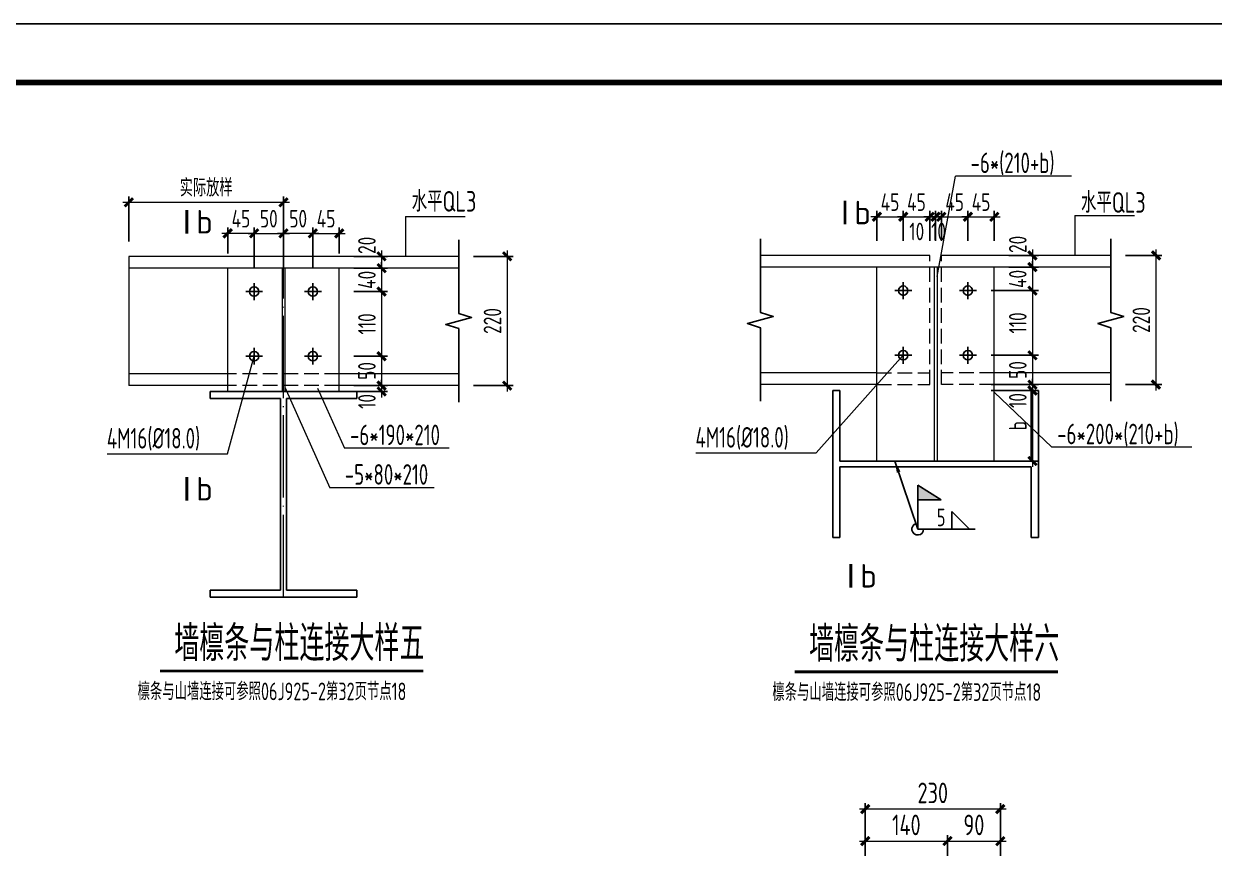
# Model space of a CAD drawing. Extents: x -2746917 to -971774, y -3334247 to -3250358.
# Drawn here: x -1447404 to -1427138, y -3288205 to -3274173 of the extents above; entities that cross this region are included whole.
import ezdxf

# ---------------------------------------------------------------- set-up
doc = ezdxf.new("R2010")
doc.units = 0
doc.header["$LTSCALE"] = 1000
doc.header["$MEASUREMENT"] = 0
doc.header["$PDMODE"] = 35
doc.linetypes.add('DASH', pattern=[0.35, 0.25, -0.1])
doc.linetypes.add('DOTE', pattern=[2.42, 2, -0.2, 0.02, -0.2])
doc.layers.get('0').update_dxf_attribs({"linetype": 'CONTINUOUS'})
doc.layers.get('Defpoints').update_dxf_attribs({"linetype": 'CONTINUOUS'})
for name, color, linetype in [('AXIS', 253, 'DOTE'), ('COLU', 7, 'CONTINUOUS'), ('DIM', 3, 'CONTINUOUS'), ('NUM', 7, 'CONTINUOUS'), ('PUB_TITLE', 4, 'CONTINUOUS'), ('TEXT', 7, 'CONTINUOUS'), ('THICK', 6, 'CONTINUOUS'), ('THIN', 7, 'CONTINUOUS'), ('WELD', 7, 'CONTINUOUS')]:
    doc.layers.add(name, color=color, linetype=linetype)
doc.layers.add('BEAM', color=7, linetype='CONTINUOUS', lineweight=13)
doc.layers.add('yichutu', color=7, linetype='CONTINUOUS', true_color=0xffffff, plot=False)
doc.styles.add('TSSD_Dimension', font='tssdeng.shx', dxfattribs={"width": 0.75, "bigfont": 'Hztxt.shx'})
doc.styles.add('TSSD_Label', font='tssdeng.shx', dxfattribs={"width": 0.75, "bigfont": 'hztxt.shx'})
doc.styles.add('TSSD_Rein', font='Tssdeng.shx', dxfattribs={"width": 0.75, "bigfont": 'hztxt.shx'})
doc.styles.add('正文', font='romans.shx', dxfattribs={"width": 0.71, "bigfont": 'hztxt.shx'})
doc.dimstyles.new('TSSD_10_100', dxfattribs={"dimtxt": 350, "dimasz": 100, "dimexe": 100, "dimexo": 250, "dimgap": 100, "dimtad": 1, "dimdec": 0, "dimlfac": 0.1, "dimzin": 0, "dimdsep": 46, "dimtxsty": 'TSSD_Dimension', "dimblk": 'ARCHTICK', "dimcen": 0, "dimdle": 100, "dimclrt": 7, "dimadec": 0, "dimazin": 0, "dimtfac": 1, "dimtdec": 0, "dimtix": 1, "dimtmove": 2, "dimatfit": 3, "dimldrblk": 'ARCHTICK', "dimfxl": 1, "dimtolj": 1, "dimtzin": 0, "dimlwd": 5, "dimarcsym": 0})
doc.dimstyles.new('TSSD_LEADER_STYLE_200.0', dxfattribs={"dimtxt": 700, "dimasz": 200, "dimexe": 200, "dimexo": 500, "dimgap": 0.09, "dimtad": 0, "dimtih": 1, "dimtoh": 1, "dimdec": 4, "dimzin": 0, "dimdsep": 46, "dimtxsty": 'Standard', "dimcen": 0.09, "dimdle": 200, "dimclrt": 7, "dimadec": 0, "dimazin": 0, "dimtfac": 1, "dimtdec": 4, "dimtofl": 0, "dimtmove": 0, "dimatfit": 3, "dimfxl": 1, "dimtolj": 1, "dimtzin": 0, "dimarcsym": 0})

# ---------------------------------------------------------------- blocks, each defined once
blk = doc.blocks.new('A$C5D1D5D61')
at = {"layer": 'COLU', "linetype": 'ByBlock'}
for p, q in [((-57.7, 22.6), (192.3, 22.6)), ((-57.7, 10.6), (-57.7, 22.6)), ((192.3, 22.6), (192.3, 10.6)), ((-57.7, 10.6), (62.3, 10.6)), ((62.3, 10.6), (62.3, -315.4)), ((72.3, 10.6), (72.3, -315.4)), ((72.3, 10.6), (192.3, 10.6)), ((-57.7, -315.4), (62.3, -315.4)), ((-57.7, -327.4), (-57.7, -315.4)), ((72.3, -315.4), (192.3, -315.4)), ((192.3, -315.4), (192.3, -327.4)), ((-57.7, -327.4), (192.3, -327.4))]:
    blk.add_line(p, q, dxfattribs=at)
blk = doc.blocks.new('A$C3073000E')
at = {"layer": 'THIN', "color": 1}
for p, q in [((116, 1), (-172, 1)), ((-28, 145), (-28, -143))]:
    blk.add_line(p, q, dxfattribs=at)
blk.add_circle((-28, 1), 80, dxfattribs=at)
blk = doc.blocks.new('_ArchTick')
at = {"color": 0, "const_width": 0.5}
blk.add_lwpolyline([(-0.71, -0.71), (0.71, 0.71)], dxfattribs=at)
blk = doc.blocks.new('*D2017')
at = {"layer": 'Defpoints', "color": 0}
for p in [(-1442983, -3277740), (-1443483, -3278587), (-1442983, -3278565)]:
    blk.add_point(p, dxfattribs=at)
at = {"layer": 'DIM', "color": 0, "lineweight": 5}
blk.add_line((-1443583, -3277740), (-1442883, -3277740), dxfattribs=at)
at = {"layer": 'DIM', "color": 0, "lineweight": -2}
for p, q in [((-1443483, -3278337), (-1443483, -3277640)), ((-1442983, -3278315), (-1442983, -3277640))]:
    blk.add_line(p, q, dxfattribs=at)
at = {"layer": 'DIM', "color": 0, "lineweight": 5, "xscale": 100, "yscale": 100, "zscale": 100, "rotation": 180}
blk.add_blockref('_ArchTick', (-1443483, -3277740), dxfattribs=at)
at = {"layer": 'DIM', "color": 0, "lineweight": 5, "xscale": 100, "yscale": 100, "zscale": 100}
blk.add_blockref('_ArchTick', (-1442983, -3277740), dxfattribs=at)
at = {"layer": 'DIM', "color": 7, "insert": (-1443233, -3277490), "char_height": 300, "attachment_point": 5, "style": 'TSSD_Dimension'}
blk.add_mtext('\\A1;50', dxfattribs=at)
blk = doc.blocks.new('*D2018')
at = {"layer": 'Defpoints', "color": 0}
for p in [(-1445617, -3277213), (-1442983, -3278004), (-1445617, -3278131)]:
    blk.add_point(p, dxfattribs=at)
at = {"layer": 'DIM', "color": 0, "lineweight": 5}
blk.add_line((-1442883, -3277213), (-1445717, -3277213), dxfattribs=at)
at = {"layer": 'DIM', "color": 0, "lineweight": -2}
for p, q in [((-1445617, -3277881), (-1445617, -3277113)), ((-1442983, -3277754), (-1442983, -3277113))]:
    blk.add_line(p, q, dxfattribs=at)
at = {"layer": 'DIM', "color": 0, "lineweight": 5, "xscale": 100, "yscale": 100, "zscale": 100, "rotation": 180}
blk.add_blockref('_ArchTick', (-1445617, -3277213), dxfattribs=at)
at = {"layer": 'DIM', "color": 0, "lineweight": 5, "xscale": 100, "yscale": 100, "zscale": 100}
blk.add_blockref('_ArchTick', (-1442983, -3277213), dxfattribs=at)
at = {"layer": 'DIM', "color": 7, "insert": (-1444300, -3276963), "char_height": 300, "attachment_point": 5, "style": 'TSSD_Dimension'}
blk.add_mtext('\\A1;实际放样', dxfattribs=at)
blk = doc.blocks.new('*D2019')
at = {"layer": 'Defpoints', "color": 0}
for p in [(-1443933, -3277740), (-1443933, -3278331), (-1443483, -3278331)]:
    blk.add_point(p, dxfattribs=at)
at = {"layer": 'DIM', "color": 0, "lineweight": 5}
for p, q in [((-1443933, -3277740), (-1444033, -3277740)), ((-1443483, -3277740), (-1443933, -3277740)), ((-1443483, -3277740), (-1443383, -3277740))]:
    blk.add_line(p, q, dxfattribs=at)
at = {"layer": 'DIM', "color": 0, "lineweight": -2}
for p, q in [((-1443933, -3278081), (-1443933, -3277640)), ((-1443483, -3278081), (-1443483, -3277640))]:
    blk.add_line(p, q, dxfattribs=at)
at = {"layer": 'DIM', "color": 0, "lineweight": 5, "xscale": 100, "yscale": 100, "zscale": 100}
blk.add_blockref('_ArchTick', (-1443933, -3277740), dxfattribs=at)
at = {"layer": 'DIM', "color": 0, "lineweight": 5, "xscale": 100, "yscale": 100, "zscale": 100, "rotation": 180}
blk.add_blockref('_ArchTick', (-1443483, -3277740), dxfattribs=at)
at = {"layer": 'DIM', "color": 7, "insert": (-1443708, -3277490), "char_height": 300, "attachment_point": 5, "style": 'TSSD_Dimension'}
blk.add_mtext('\\A1;45', dxfattribs=at)
blk = doc.blocks.new('*D2020')
at = {"layer": 'Defpoints', "color": 0}
for p in [(-1442983, -3277740), (-1442983, -3278565), (-1442483, -3278587)]:
    blk.add_point(p, dxfattribs=at)
at = {"layer": 'DIM', "color": 0, "lineweight": 5}
blk.add_line((-1442383, -3277740), (-1443083, -3277740), dxfattribs=at)
at = {"layer": 'DIM', "color": 0, "lineweight": -2}
for p, q in [((-1442983, -3278315), (-1442983, -3277640)), ((-1442483, -3278337), (-1442483, -3277640))]:
    blk.add_line(p, q, dxfattribs=at)
at = {"layer": 'DIM', "color": 0, "lineweight": 5, "xscale": 100, "yscale": 100, "zscale": 100, "rotation": 180}
blk.add_blockref('_ArchTick', (-1442983, -3277740), dxfattribs=at)
at = {"layer": 'DIM', "color": 0, "lineweight": 5, "xscale": 100, "yscale": 100, "zscale": 100}
blk.add_blockref('_ArchTick', (-1442483, -3277740), dxfattribs=at)
at = {"layer": 'DIM', "color": 7, "insert": (-1442733, -3277490), "char_height": 300, "attachment_point": 5, "style": 'TSSD_Dimension'}
blk.add_mtext('\\A1;50', dxfattribs=at)
blk = doc.blocks.new('*D2021')
at = {"layer": 'Defpoints', "color": 0}
for p in [(-1442033, -3277740), (-1442483, -3278331), (-1442033, -3278331)]:
    blk.add_point(p, dxfattribs=at)
at = {"layer": 'DIM', "color": 0, "lineweight": 5}
for p, q in [((-1442483, -3277740), (-1442583, -3277740)), ((-1442483, -3277740), (-1442033, -3277740)), ((-1442033, -3277740), (-1441933, -3277740))]:
    blk.add_line(p, q, dxfattribs=at)
at = {"layer": 'DIM', "color": 0, "lineweight": -2}
for p, q in [((-1442483, -3278081), (-1442483, -3277640)), ((-1442033, -3278081), (-1442033, -3277640))]:
    blk.add_line(p, q, dxfattribs=at)
at = {"layer": 'DIM', "color": 0, "lineweight": 5, "xscale": 100, "yscale": 100, "zscale": 100}
blk.add_blockref('_ArchTick', (-1442483, -3277740), dxfattribs=at)
at = {"layer": 'DIM', "color": 0, "lineweight": 5, "xscale": 100, "yscale": 100, "zscale": 100, "rotation": 180}
blk.add_blockref('_ArchTick', (-1442033, -3277740), dxfattribs=at)
at = {"layer": 'DIM', "color": 7, "insert": (-1442258, -3277490), "char_height": 300, "attachment_point": 5, "style": 'TSSD_Dimension'}
blk.add_mtext('\\A1;45', dxfattribs=at)
blk = doc.blocks.new('*D2022')
at = {"layer": 'Defpoints', "color": 0}
for p in [(-1440000, -3278131), (-1440000, -3280331), (-1439175, -3280331)]:
    blk.add_point(p, dxfattribs=at)
at = {"layer": 'DIM', "color": 0, "lineweight": 5}
blk.add_line((-1439175, -3278031), (-1439175, -3280431), dxfattribs=at)
at = {"layer": 'DIM', "color": 0, "lineweight": -2}
for p, q in [((-1439750, -3278131), (-1439075, -3278131)), ((-1439750, -3280331), (-1439075, -3280331))]:
    blk.add_line(p, q, dxfattribs=at)
at = {"layer": 'DIM', "color": 0, "lineweight": 5, "xscale": 100, "yscale": 100, "zscale": 100}
for p, rotation in [((-1439175, -3278131), 90), ((-1439175, -3280331), 270)]:
    blk.add_blockref('_ArchTick', p, dxfattribs=dict(at, rotation=rotation))
at = {"layer": 'DIM', "color": 7, "insert": (-1439425, -3279231), "char_height": 300, "attachment_point": 5, "rotation": 90, "style": 'TSSD_Dimension'}
blk.add_mtext('\\A1;220', dxfattribs=at)
blk = doc.blocks.new('*D2023')
at = {"layer": 'Defpoints', "color": 0}
for p in [(-1442033, -3278131), (-1442033, -3278331), (-1441313, -3278331)]:
    blk.add_point(p, dxfattribs=at)
at = {"layer": 'DIM', "color": 0, "lineweight": 5}
blk.add_line((-1441313, -3278031), (-1441313, -3278431), dxfattribs=at)
at = {"layer": 'DIM', "color": 0, "lineweight": -2}
for p, q in [((-1441783, -3278131), (-1441213, -3278131)), ((-1441783, -3278331), (-1441213, -3278331))]:
    blk.add_line(p, q, dxfattribs=at)
at = {"layer": 'DIM', "color": 0, "lineweight": 5, "xscale": 100, "yscale": 100, "zscale": 100}
for p, rotation in [((-1441313, -3278131), 90), ((-1441313, -3278331), 270)]:
    blk.add_blockref('_ArchTick', p, dxfattribs=dict(at, rotation=rotation))
at = {"layer": 'DIM', "color": 7, "insert": (-1441563, -3277944), "char_height": 300, "attachment_point": 5, "rotation": 90, "style": 'TSSD_Dimension'}
blk.add_mtext('\\A1;20', dxfattribs=at)
blk = doc.blocks.new('*D2024')
at = {"layer": 'Defpoints', "color": 0}
for p in [(-1442033, -3278331), (-1442033, -3278731), (-1441313, -3278731)]:
    blk.add_point(p, dxfattribs=at)
at = {"layer": 'DIM', "color": 0, "lineweight": 5}
for p, q in [((-1441313, -3278331), (-1441313, -3278231)), ((-1441313, -3278331), (-1441313, -3278731)), ((-1441313, -3278731), (-1441313, -3278831))]:
    blk.add_line(p, q, dxfattribs=at)
at = {"layer": 'DIM', "color": 0, "lineweight": -2}
for p, q in [((-1441783, -3278331), (-1441213, -3278331)), ((-1441783, -3278731), (-1441213, -3278731))]:
    blk.add_line(p, q, dxfattribs=at)
at = {"layer": 'DIM', "color": 0, "lineweight": 5, "xscale": 100, "yscale": 100, "zscale": 100}
for p, rotation in [((-1441313, -3278331), 270), ((-1441313, -3278731), 90)]:
    blk.add_blockref('_ArchTick', p, dxfattribs=dict(at, rotation=rotation))
at = {"layer": 'DIM', "color": 7, "insert": (-1441563, -3278531), "char_height": 300, "attachment_point": 5, "rotation": 90, "style": 'TSSD_Dimension'}
blk.add_mtext('\\A1;40', dxfattribs=at)
blk = doc.blocks.new('*D2025')
at = {"layer": 'Defpoints', "color": 0}
for p in [(-1442033, -3278731), (-1442033, -3279831), (-1441313, -3279831)]:
    blk.add_point(p, dxfattribs=at)
at = {"layer": 'DIM', "color": 0, "lineweight": 5}
blk.add_line((-1441313, -3278631), (-1441313, -3279931), dxfattribs=at)
at = {"layer": 'DIM', "color": 0, "lineweight": -2}
for p, q in [((-1441783, -3278731), (-1441213, -3278731)), ((-1441783, -3279831), (-1441213, -3279831))]:
    blk.add_line(p, q, dxfattribs=at)
at = {"layer": 'DIM', "color": 0, "lineweight": 5, "xscale": 100, "yscale": 100, "zscale": 100}
for p, rotation in [((-1441313, -3278731), 90), ((-1441313, -3279831), 270)]:
    blk.add_blockref('_ArchTick', p, dxfattribs=dict(at, rotation=rotation))
at = {"layer": 'DIM', "color": 7, "insert": (-1441563, -3279281), "char_height": 300, "attachment_point": 5, "rotation": 90, "style": 'TSSD_Dimension'}
blk.add_mtext('\\A1;110', dxfattribs=at)
blk = doc.blocks.new('*D2026')
at = {"layer": 'Defpoints', "color": 0}
for p in [(-1442033, -3279831), (-1442033, -3280331), (-1441313, -3280331)]:
    blk.add_point(p, dxfattribs=at)
at = {"layer": 'DIM', "color": 0, "lineweight": -2}
for p, q in [((-1441783, -3279831), (-1441213, -3279831)), ((-1441783, -3280331), (-1441213, -3280331))]:
    blk.add_line(p, q, dxfattribs=at)
at = {"layer": 'DIM', "color": 0, "lineweight": 5}
blk.add_line((-1441313, -3279731), (-1441313, -3280431), dxfattribs=at)
at = {"layer": 'DIM', "color": 0, "lineweight": 5, "xscale": 100, "yscale": 100, "zscale": 100}
for p, rotation in [((-1441313, -3279831), 90), ((-1441313, -3280331), 270)]:
    blk.add_blockref('_ArchTick', p, dxfattribs=dict(at, rotation=rotation))
at = {"layer": 'DIM', "color": 7, "insert": (-1441563, -3280081), "char_height": 300, "attachment_point": 5, "rotation": 90, "style": 'TSSD_Dimension'}
blk.add_mtext('\\A1;50', dxfattribs=at)
blk = doc.blocks.new('*D2027')
at = {"layer": 'Defpoints', "color": 0}
for p in [(-1442033, -3280331), (-1442033, -3280431), (-1441313, -3280431)]:
    blk.add_point(p, dxfattribs=at)
at = {"layer": 'DIM', "color": 0, "lineweight": 5}
for p, q in [((-1441313, -3280331), (-1441313, -3280231)), ((-1441313, -3280331), (-1441313, -3280431)), ((-1441313, -3280431), (-1441313, -3280531))]:
    blk.add_line(p, q, dxfattribs=at)
at = {"layer": 'DIM', "color": 0, "lineweight": -2}
for p, q in [((-1441783, -3280331), (-1441213, -3280331)), ((-1441783, -3280431), (-1441213, -3280431))]:
    blk.add_line(p, q, dxfattribs=at)
at = {"layer": 'DIM', "color": 0, "lineweight": 5, "xscale": 100, "yscale": 100, "zscale": 100}
for p, rotation in [((-1441313, -3280331), 270), ((-1441313, -3280431), 90)]:
    blk.add_blockref('_ArchTick', p, dxfattribs=dict(at, rotation=rotation))
at = {"layer": 'DIM', "color": 7, "insert": (-1441563, -3280601), "char_height": 300, "attachment_point": 5, "rotation": 90, "style": 'TSSD_Dimension'}
blk.add_mtext('\\A1;10', dxfattribs=at)
blk = doc.blocks.new('*D2042')
at = {"layer": 'Defpoints', "color": 0}
for p in [(-1430882, -3278115), (-1430882, -3278315), (-1430232, -3278315)]:
    blk.add_point(p, dxfattribs=at)
at = {"layer": 'DIM', "color": 0, "lineweight": 5}
blk.add_line((-1430232, -3278015), (-1430232, -3278415), dxfattribs=at)
at = {"layer": 'DIM', "color": 0, "lineweight": -2}
for p, q in [((-1430632, -3278115), (-1430132, -3278115)), ((-1430632, -3278315), (-1430132, -3278315))]:
    blk.add_line(p, q, dxfattribs=at)
at = {"layer": 'DIM', "color": 0, "lineweight": 5, "xscale": 100, "yscale": 100, "zscale": 100}
for p, rotation in [((-1430232, -3278115), 90), ((-1430232, -3278315), 270)]:
    blk.add_blockref('_ArchTick', p, dxfattribs=dict(at, rotation=rotation))
at = {"layer": 'DIM', "color": 7, "insert": (-1430482, -3277928), "char_height": 300, "attachment_point": 5, "rotation": 90, "style": 'TSSD_Dimension'}
blk.add_mtext('\\A1;20', dxfattribs=at)
blk = doc.blocks.new('*D2043')
at = {"layer": 'Defpoints', "color": 0}
for p in [(-1430882, -3278315), (-1431188, -3278715), (-1430232, -3278715)]:
    blk.add_point(p, dxfattribs=at)
at = {"layer": 'DIM', "color": 0, "lineweight": 5}
for p, q in [((-1430232, -3278315), (-1430232, -3278215)), ((-1430232, -3278315), (-1430232, -3278715)), ((-1430232, -3278715), (-1430232, -3278815))]:
    blk.add_line(p, q, dxfattribs=at)
at = {"layer": 'DIM', "color": 0, "lineweight": -2}
for p, q in [((-1430632, -3278315), (-1430132, -3278315)), ((-1430938, -3278715), (-1430132, -3278715))]:
    blk.add_line(p, q, dxfattribs=at)
at = {"layer": 'DIM', "color": 0, "lineweight": 5, "xscale": 100, "yscale": 100, "zscale": 100}
for p, rotation in [((-1430232, -3278315), 270), ((-1430232, -3278715), 90)]:
    blk.add_blockref('_ArchTick', p, dxfattribs=dict(at, rotation=rotation))
at = {"layer": 'DIM', "color": 7, "insert": (-1430482, -3278515), "char_height": 300, "attachment_point": 5, "rotation": 90, "style": 'TSSD_Dimension'}
blk.add_mtext('\\A1;40', dxfattribs=at)
blk = doc.blocks.new('*D2044')
at = {"layer": 'Defpoints', "color": 0}
for p in [(-1431188, -3279815), (-1431188, -3280315), (-1430232, -3280315)]:
    blk.add_point(p, dxfattribs=at)
at = {"layer": 'DIM', "color": 0, "lineweight": -2}
for p, q in [((-1430938, -3279815), (-1430132, -3279815)), ((-1430938, -3280315), (-1430132, -3280315))]:
    blk.add_line(p, q, dxfattribs=at)
at = {"layer": 'DIM', "color": 0, "lineweight": 5}
blk.add_line((-1430232, -3279715), (-1430232, -3280415), dxfattribs=at)
at = {"layer": 'DIM', "color": 0, "lineweight": 5, "xscale": 100, "yscale": 100, "zscale": 100}
for p, rotation in [((-1430232, -3279815), 90), ((-1430232, -3280315), 270)]:
    blk.add_blockref('_ArchTick', p, dxfattribs=dict(at, rotation=rotation))
at = {"layer": 'DIM', "color": 7, "insert": (-1430482, -3280065), "char_height": 300, "attachment_point": 5, "rotation": 90, "style": 'TSSD_Dimension'}
blk.add_mtext('\\A1;50', dxfattribs=at)
blk = doc.blocks.new('*D2045')
at = {"layer": 'Defpoints', "color": 0}
for p in [(-1431188, -3280315), (-1431188, -3280415), (-1430232, -3280415)]:
    blk.add_point(p, dxfattribs=at)
at = {"layer": 'DIM', "color": 0, "lineweight": 5}
for p, q in [((-1430232, -3280315), (-1430232, -3280215)), ((-1430232, -3280315), (-1430232, -3280415)), ((-1430232, -3280415), (-1430232, -3280515))]:
    blk.add_line(p, q, dxfattribs=at)
at = {"layer": 'DIM', "color": 0, "lineweight": -2}
for p, q in [((-1430938, -3280315), (-1430132, -3280315)), ((-1430938, -3280415), (-1430132, -3280415))]:
    blk.add_line(p, q, dxfattribs=at)
at = {"layer": 'DIM', "color": 0, "lineweight": 5, "xscale": 100, "yscale": 100, "zscale": 100}
for p, rotation in [((-1430232, -3280315), 270), ((-1430232, -3280415), 90)]:
    blk.add_blockref('_ArchTick', p, dxfattribs=dict(at, rotation=rotation))
at = {"layer": 'DIM', "color": 7, "insert": (-1430482, -3280585), "char_height": 300, "attachment_point": 5, "rotation": 90, "style": 'TSSD_Dimension'}
blk.add_mtext('\\A1;10', dxfattribs=at)
blk = doc.blocks.new('_WELD001')
at = {"linetype": 'ByBlock'}
h = blk.add_hatch(color=0, dxfattribs=at)
h.paths.add_polyline_path([(0.8, 1), (0, 1.5), (0, 1)])
edge = h.paths.add_edge_path()
edge.add_line((0, 0), (0, 1.5))
at = {"color": 0, "linetype": 'ByBlock'}
for p, q in [((0, 0), (0, 1.5)), ((0.8, 1), (0, 1.5)), ((0, 1), (0.8, 1))]:
    blk.add_line(p, q, dxfattribs=at)
blk = doc.blocks.new('_WELD004')
at = {"color": 0, "linetype": 'ByBlock'}
for p, q in [((0, 1), (1, 0)), ((0, 0), (0, 1))]:
    blk.add_line(p, q, dxfattribs=at)
blk = doc.blocks.new('*D2046')
at = {"layer": 'Defpoints', "color": 0}
for p in [(-1430882, -3280415), (-1430882, -3281615), (-1430232, -3281615)]:
    blk.add_point(p, dxfattribs=at)
at = {"layer": 'DIM', "color": 0, "lineweight": -2}
for p, q in [((-1430632, -3280415), (-1430132, -3280415)), ((-1430632, -3281615), (-1430132, -3281615))]:
    blk.add_line(p, q, dxfattribs=at)
at = {"layer": 'DIM', "color": 0, "lineweight": 5}
blk.add_line((-1430232, -3280315), (-1430232, -3281715), dxfattribs=at)
at = {"layer": 'DIM', "color": 0, "lineweight": 5, "xscale": 100, "yscale": 100, "zscale": 100}
for p, rotation in [((-1430232, -3280415), 90), ((-1430232, -3281615), 270)]:
    blk.add_blockref('_ArchTick', p, dxfattribs=dict(at, rotation=rotation))
at = {"layer": 'DIM', "color": 7, "insert": (-1430482, -3281015), "char_height": 300, "attachment_point": 5, "rotation": 90, "style": 'TSSD_Dimension'}
blk.add_mtext('\\A1;b', dxfattribs=at)
blk = doc.blocks.new('*D2047')
at = {"layer": 'Defpoints', "color": 0}
for p in [(-1430882, -3278715), (-1430882, -3279815), (-1430232, -3279815)]:
    blk.add_point(p, dxfattribs=at)
at = {"layer": 'DIM', "color": 0, "lineweight": 5}
blk.add_line((-1430232, -3278615), (-1430232, -3279915), dxfattribs=at)
at = {"layer": 'DIM', "color": 0, "lineweight": -2}
for p, q in [((-1430632, -3278715), (-1430132, -3278715)), ((-1430632, -3279815), (-1430132, -3279815))]:
    blk.add_line(p, q, dxfattribs=at)
at = {"layer": 'DIM', "color": 0, "lineweight": 5, "xscale": 100, "yscale": 100, "zscale": 100}
for p, rotation in [((-1430232, -3278715), 90), ((-1430232, -3279815), 270)]:
    blk.add_blockref('_ArchTick', p, dxfattribs=dict(at, rotation=rotation))
at = {"layer": 'DIM', "color": 7, "insert": (-1430482, -3279265), "char_height": 300, "attachment_point": 5, "rotation": 90, "style": 'TSSD_Dimension'}
blk.add_mtext('\\A1;110', dxfattribs=at)
blk = doc.blocks.new('*D2048')
at = {"layer": 'Defpoints', "color": 0}
for p in [(-1432432, -3277458), (-1432882, -3278115), (-1432432, -3278115)]:
    blk.add_point(p, dxfattribs=at)
at = {"layer": 'DIM', "color": 0, "lineweight": -2}
for p, q in [((-1432882, -3277865), (-1432882, -3277358)), ((-1432432, -3277865), (-1432432, -3277358))]:
    blk.add_line(p, q, dxfattribs=at)
at = {"layer": 'DIM', "color": 0, "lineweight": 5}
for p, q in [((-1432882, -3277458), (-1432982, -3277458)), ((-1432882, -3277458), (-1432432, -3277458)), ((-1432432, -3277458), (-1432332, -3277458))]:
    blk.add_line(p, q, dxfattribs=at)
at = {"layer": 'DIM', "color": 0, "lineweight": 5, "xscale": 100, "yscale": 100, "zscale": 100}
blk.add_blockref('_ArchTick', (-1432882, -3277458), dxfattribs=at)
at = {"layer": 'DIM', "color": 0, "lineweight": 5, "xscale": 100, "yscale": 100, "zscale": 100, "rotation": 180}
blk.add_blockref('_ArchTick', (-1432432, -3277458), dxfattribs=at)
at = {"layer": 'DIM', "color": 7, "insert": (-1432657, -3277208), "char_height": 300, "attachment_point": 5, "style": 'TSSD_Dimension'}
blk.add_mtext('\\A1;45', dxfattribs=at)
blk = doc.blocks.new('*D2049')
at = {"layer": 'Defpoints', "color": 0}
for p in [(-1431982, -3277458), (-1432432, -3278115), (-1431982, -3278115)]:
    blk.add_point(p, dxfattribs=at)
at = {"layer": 'DIM', "color": 0, "lineweight": -2}
for p, q in [((-1432432, -3277865), (-1432432, -3277358)), ((-1431982, -3277865), (-1431982, -3277358))]:
    blk.add_line(p, q, dxfattribs=at)
at = {"layer": 'DIM', "color": 0, "lineweight": 5}
for p, q in [((-1432432, -3277458), (-1432532, -3277458)), ((-1432432, -3277458), (-1431982, -3277458)), ((-1431982, -3277458), (-1431882, -3277458))]:
    blk.add_line(p, q, dxfattribs=at)
at = {"layer": 'DIM', "color": 0, "lineweight": 5, "xscale": 100, "yscale": 100, "zscale": 100}
blk.add_blockref('_ArchTick', (-1432432, -3277458), dxfattribs=at)
at = {"layer": 'DIM', "color": 0, "lineweight": 5, "xscale": 100, "yscale": 100, "zscale": 100, "rotation": 180}
blk.add_blockref('_ArchTick', (-1431982, -3277458), dxfattribs=at)
at = {"layer": 'DIM', "color": 7, "insert": (-1432207, -3277208), "char_height": 300, "attachment_point": 5, "style": 'TSSD_Dimension'}
blk.add_mtext('\\A1;45', dxfattribs=at)
blk = doc.blocks.new('*D2050')
at = {"layer": 'Defpoints', "color": 0}
for p in [(-1431882, -3277458), (-1431982, -3278115), (-1431882, -3278115)]:
    blk.add_point(p, dxfattribs=at)
at = {"layer": 'DIM', "color": 0, "lineweight": -2}
for p, q in [((-1431982, -3277865), (-1431982, -3277358)), ((-1431882, -3277865), (-1431882, -3277358))]:
    blk.add_line(p, q, dxfattribs=at)
at = {"layer": 'DIM', "color": 0, "lineweight": 5}
for p, q in [((-1431982, -3277458), (-1432082, -3277458)), ((-1431982, -3277458), (-1431882, -3277458)), ((-1431882, -3277458), (-1431782, -3277458))]:
    blk.add_line(p, q, dxfattribs=at)
at = {"layer": 'DIM', "color": 0, "lineweight": 5, "xscale": 100, "yscale": 100, "zscale": 100}
blk.add_blockref('_ArchTick', (-1431982, -3277458), dxfattribs=at)
at = {"layer": 'DIM', "color": 0, "lineweight": 5, "xscale": 100, "yscale": 100, "zscale": 100, "rotation": 180}
blk.add_blockref('_ArchTick', (-1431882, -3277458), dxfattribs=at)
at = {"layer": 'DIM', "color": 7, "insert": (-1432202, -3277708), "char_height": 300, "attachment_point": 5, "style": 'TSSD_Dimension'}
blk.add_mtext('\\A1;10', dxfattribs=at)
blk = doc.blocks.new('*D2051')
at = {"layer": 'Defpoints', "color": 0}
for p in [(-1431782, -3277458), (-1431882, -3278115), (-1431782, -3278115)]:
    blk.add_point(p, dxfattribs=at)
at = {"layer": 'DIM', "color": 0, "lineweight": -2}
for p, q in [((-1431882, -3277865), (-1431882, -3277358)), ((-1431782, -3277865), (-1431782, -3277358))]:
    blk.add_line(p, q, dxfattribs=at)
at = {"layer": 'DIM', "color": 0, "lineweight": 5}
for p, q in [((-1431882, -3277458), (-1431982, -3277458)), ((-1431882, -3277458), (-1431782, -3277458)), ((-1431782, -3277458), (-1431682, -3277458))]:
    blk.add_line(p, q, dxfattribs=at)
at = {"layer": 'DIM', "color": 0, "lineweight": 5, "xscale": 100, "yscale": 100, "zscale": 100}
blk.add_blockref('_ArchTick', (-1431882, -3277458), dxfattribs=at)
at = {"layer": 'DIM', "color": 0, "lineweight": 5, "xscale": 100, "yscale": 100, "zscale": 100, "rotation": 180}
blk.add_blockref('_ArchTick', (-1431782, -3277458), dxfattribs=at)
at = {"layer": 'DIM', "color": 7, "insert": (-1431832, -3277708), "char_height": 300, "attachment_point": 5, "style": 'TSSD_Dimension'}
blk.add_mtext('\\A1;10', dxfattribs=at)
blk = doc.blocks.new('*D2052')
at = {"layer": 'Defpoints', "color": 0}
for p in [(-1431332, -3277458), (-1431782, -3278115), (-1431332, -3278115)]:
    blk.add_point(p, dxfattribs=at)
at = {"layer": 'DIM', "color": 0, "lineweight": -2}
for p, q in [((-1431782, -3277865), (-1431782, -3277358)), ((-1431332, -3277865), (-1431332, -3277358))]:
    blk.add_line(p, q, dxfattribs=at)
at = {"layer": 'DIM', "color": 0, "lineweight": 5}
for p, q in [((-1431782, -3277458), (-1431882, -3277458)), ((-1431782, -3277458), (-1431332, -3277458)), ((-1431332, -3277458), (-1431232, -3277458))]:
    blk.add_line(p, q, dxfattribs=at)
at = {"layer": 'DIM', "color": 0, "lineweight": 5, "xscale": 100, "yscale": 100, "zscale": 100}
blk.add_blockref('_ArchTick', (-1431782, -3277458), dxfattribs=at)
at = {"layer": 'DIM', "color": 0, "lineweight": 5, "xscale": 100, "yscale": 100, "zscale": 100, "rotation": 180}
blk.add_blockref('_ArchTick', (-1431332, -3277458), dxfattribs=at)
at = {"layer": 'DIM', "color": 7, "insert": (-1431557, -3277208), "char_height": 300, "attachment_point": 5, "style": 'TSSD_Dimension'}
blk.add_mtext('\\A1;45', dxfattribs=at)
blk = doc.blocks.new('*D2053')
at = {"layer": 'Defpoints', "color": 0}
for p in [(-1430882, -3277458), (-1431332, -3278115), (-1430882, -3278115)]:
    blk.add_point(p, dxfattribs=at)
at = {"layer": 'DIM', "color": 0, "lineweight": -2}
for p, q in [((-1431332, -3277865), (-1431332, -3277358)), ((-1430882, -3277865), (-1430882, -3277358))]:
    blk.add_line(p, q, dxfattribs=at)
at = {"layer": 'DIM', "color": 0, "lineweight": 5}
for p, q in [((-1431332, -3277458), (-1431432, -3277458)), ((-1431332, -3277458), (-1430882, -3277458)), ((-1430882, -3277458), (-1430782, -3277458))]:
    blk.add_line(p, q, dxfattribs=at)
at = {"layer": 'DIM', "color": 0, "lineweight": 5, "xscale": 100, "yscale": 100, "zscale": 100}
blk.add_blockref('_ArchTick', (-1431332, -3277458), dxfattribs=at)
at = {"layer": 'DIM', "color": 0, "lineweight": 5, "xscale": 100, "yscale": 100, "zscale": 100, "rotation": 180}
blk.add_blockref('_ArchTick', (-1430882, -3277458), dxfattribs=at)
at = {"layer": 'DIM', "color": 7, "insert": (-1431107, -3277208), "char_height": 300, "attachment_point": 5, "style": 'TSSD_Dimension'}
blk.add_mtext('\\A1;45', dxfattribs=at)
blk = doc.blocks.new('*D2054')
at = {"layer": 'Defpoints', "color": 0}
for p in [(-1428899, -3278115), (-1428899, -3280315), (-1428129, -3280315)]:
    blk.add_point(p, dxfattribs=at)
at = {"layer": 'DIM', "color": 0, "lineweight": 5}
blk.add_line((-1428129, -3278015), (-1428129, -3280415), dxfattribs=at)
at = {"layer": 'DIM', "color": 0, "lineweight": -2}
for p, q in [((-1428649, -3278115), (-1428029, -3278115)), ((-1428649, -3280315), (-1428029, -3280315))]:
    blk.add_line(p, q, dxfattribs=at)
at = {"layer": 'DIM', "color": 0, "lineweight": 5, "xscale": 100, "yscale": 100, "zscale": 100}
for p, rotation in [((-1428129, -3278115), 90), ((-1428129, -3280315), 270)]:
    blk.add_blockref('_ArchTick', p, dxfattribs=dict(at, rotation=rotation))
at = {"layer": 'DIM', "color": 7, "insert": (-1428379, -3279215), "char_height": 300, "attachment_point": 5, "rotation": 90, "style": 'TSSD_Dimension'}
blk.add_mtext('\\A1;220', dxfattribs=at)
blk = doc.blocks.new('*D2124')
at = {"layer": 'Defpoints', "color": 0, "ltscale": 1.5}
for p in [(-1431679, -3288084), (-1433079, -3288889), (-1431679, -3288889)]:
    blk.add_point(p, dxfattribs=at)
at = {"layer": 'DIM', "color": 0, "lineweight": 5, "ltscale": 1.5}
blk.add_line((-1433179, -3288084), (-1431579, -3288084), dxfattribs=at)
at = {"layer": 'DIM', "color": 0, "lineweight": -2, "ltscale": 1.5}
for p, q in [((-1433079, -3288639), (-1433079, -3287984)), ((-1431679, -3288639), (-1431679, -3287984))]:
    blk.add_line(p, q, dxfattribs=at)
at = {"layer": 'DIM', "color": 0, "lineweight": 5, "ltscale": 1.5, "xscale": 100, "yscale": 100, "zscale": 100, "rotation": 180}
blk.add_blockref('_ArchTick', (-1433079, -3288084), dxfattribs=at)
at = {"layer": 'DIM', "color": 0, "lineweight": 5, "ltscale": 1.5, "xscale": 100, "yscale": 100, "zscale": 100}
blk.add_blockref('_ArchTick', (-1431679, -3288084), dxfattribs=at)
at = {"layer": 'DIM', "color": 7, "ltscale": 1.5, "insert": (-1432379, -3287809), "char_height": 350, "attachment_point": 5, "style": 'TSSD_Dimension'}
blk.add_mtext('\\A1;140', dxfattribs=at)
blk = doc.blocks.new('*D2125')
at = {"layer": 'Defpoints', "color": 0, "ltscale": 1.5}
for p in [(-1430779, -3288084), (-1431679, -3288889), (-1430779, -3288889)]:
    blk.add_point(p, dxfattribs=at)
at = {"layer": 'DIM', "color": 0, "lineweight": 5, "ltscale": 1.5}
blk.add_line((-1431779, -3288084), (-1430679, -3288084), dxfattribs=at)
at = {"layer": 'DIM', "color": 0, "lineweight": -2, "ltscale": 1.5}
for p, q in [((-1431679, -3288639), (-1431679, -3287984)), ((-1430779, -3288639), (-1430779, -3287984))]:
    blk.add_line(p, q, dxfattribs=at)
at = {"layer": 'DIM', "color": 0, "lineweight": 5, "ltscale": 1.5, "xscale": 100, "yscale": 100, "zscale": 100, "rotation": 180}
blk.add_blockref('_ArchTick', (-1431679, -3288084), dxfattribs=at)
at = {"layer": 'DIM', "color": 0, "lineweight": 5, "ltscale": 1.5, "xscale": 100, "yscale": 100, "zscale": 100}
blk.add_blockref('_ArchTick', (-1430779, -3288084), dxfattribs=at)
at = {"layer": 'DIM', "color": 7, "ltscale": 1.5, "insert": (-1431229, -3287809), "char_height": 350, "attachment_point": 5, "style": 'TSSD_Dimension'}
blk.add_mtext('\\A1;90', dxfattribs=at)
blk = doc.blocks.new('*D2126')
at = {"layer": 'Defpoints', "color": 0, "ltscale": 1.5}
for p in [(-1433079, -3287539), (-1433079, -3288889), (-1430779, -3288889)]:
    blk.add_point(p, dxfattribs=at)
at = {"layer": 'DIM', "color": 0, "lineweight": 5, "ltscale": 1.5}
blk.add_line((-1430679, -3287539), (-1433179, -3287539), dxfattribs=at)
at = {"layer": 'DIM', "color": 0, "lineweight": -2, "ltscale": 1.5}
for p, q in [((-1433079, -3288639), (-1433079, -3287439)), ((-1430779, -3288639), (-1430779, -3287439))]:
    blk.add_line(p, q, dxfattribs=at)
at = {"layer": 'DIM', "color": 0, "lineweight": 5, "ltscale": 1.5, "xscale": 100, "yscale": 100, "zscale": 100, "rotation": 180}
blk.add_blockref('_ArchTick', (-1433079, -3287539), dxfattribs=at)
at = {"layer": 'DIM', "color": 0, "lineweight": 5, "ltscale": 1.5, "xscale": 100, "yscale": 100, "zscale": 100}
blk.add_blockref('_ArchTick', (-1430779, -3287539), dxfattribs=at)
at = {"layer": 'DIM', "color": 7, "ltscale": 1.5, "insert": (-1431929, -3287264), "char_height": 350, "attachment_point": 5, "style": 'TSSD_Dimension'}
blk.add_mtext('\\A1;230', dxfattribs=at)
blk = doc.blocks.new('yct-891-420-89100-42000-100-2004.0')
at = {"layer": 'yichutu', "color": 7, "true_color": 0xffffff}
blk.add_lwpolyline([(0, 0), (0, 42000), (89100, 42000), (89100, 0)], close=True, dxfattribs=at)
blk = doc.blocks.new('A$C440D491C')
at = {"layer": 'PUB_TITLE'}
blk.add_lwpolyline([(0, 0), (0, 42000), (89100, 42000), (89100, 0)], close=True, dxfattribs=at)
at = {"layer": 'PUB_TITLE', "const_width": 100}
blk.add_lwpolyline([(88100, 1000), (88100, 41000), (713, 41000), (713, 1000), (88100, 1000)], dxfattribs=at)

msp = doc.modelspace()

# ---------------------------------------------------------------- linework, layer by layer
at = {"layer": 'AXIS', "linetype": 'DOTE', "lineweight": 5, "ltscale": 0.7}
msp.add_line((-1442983.02, -3283930.86, 576), (-1442983.02, -3277618.86, 576), dxfattribs=at)
at = {"layer": 'BEAM', "linetype": 'ByBlock'}
for p, q in [((-1440000.2, -3278131.33, 576), (-1445617.31, -3278131.33, 576)), ((-1431981.8, -3278115.3, 460.8), (-1434864.62, -3278115.3, 460.8)), ((-1428898.98, -3278115.3, 460.8), (-1431781.8, -3278115.3, 460.8)), ((-1442033.02, -3278331.33, 576), (-1445617.31, -3278331.33, 576)), ((-1442033.02, -3278331.33, 576), (-1443933.02, -3278331.33, 576)), ((-1443933.02, -3280430.86, 576), (-1443933.02, -3278331.33, 576)), ((-1443008.02, -3278331.33, 576), (-1443008.02, -3280430.86, 576)), ((-1442958.02, -3278331.33, 576), (-1442958.02, -3280430.86, 576)), ((-1440000.2, -3278331.33, 576), (-1442883.02, -3278331.33, 576)), ((-1442033.02, -3280430.86, 576), (-1442033.02, -3278331.33, 576)), ((-1431981.8, -3278315.3, 460.8), (-1434864.62, -3278315.3, 460.8)), ((-1430881.8, -3278315.3, 460.8), (-1432881.8, -3278315.3, 460.8)), ((-1432881.8, -3281614.83, 460.8), (-1432881.8, -3278315.3, 460.8)), ((-1431906.8, -3278315.3, 460.8), (-1431906.8, -3281614.83, 460.8)), ((-1431856.8, -3278315.3, 460.8), (-1431856.8, -3281614.83, 460.8)), ((-1428898.98, -3278315.3, 460.8), (-1431781.8, -3278315.3, 460.8)), ((-1430881.8, -3281614.83, 460.8), (-1430881.8, -3278315.3, 460.8)), ((-1443933.02, -3280130.86, 576), (-1445617.31, -3280130.86, 576)), ((-1440000.2, -3280130.86, 576), (-1442033.02, -3280130.86, 576)), ((-1432881.8, -3280114.83, 460.8), (-1434864.62, -3280114.83, 460.8)), ((-1428898.98, -3280114.83, 460.8), (-1430881.8, -3280114.83, 460.8)), ((-1443933.02, -3280330.86, 576), (-1445617.31, -3280330.86, 576)), ((-1442033.02, -3280430.86, 576), (-1443933.02, -3280430.86, 576)), ((-1440000.2, -3280330.86, 576), (-1442033.02, -3280330.86, 576)), ((-1432881.8, -3280314.83, 460.8), (-1434864.62, -3280314.83, 460.8)), ((-1428898.98, -3280314.83, 460.8), (-1430881.8, -3280314.83, 460.8)), ((-1431856.8, -3281614.83, 460.8), (-1431906.8, -3281614.83, 460.8))]:
    msp.add_line(p, q, dxfattribs=at)
at = {"layer": 'BEAM', "linetype": 'ByBlock', "lineweight": 5}
msp.add_line((-1445617.31, -3278131.33, 576), (-1445617.31, -3280330.86, 576), dxfattribs=at)
at = {"layer": 'BEAM', "linetype": 'DASH'}
for p, q in [((-1431981.8, -3280314.83, 460.8), (-1431981.8, -3278115.3, 460.8)), ((-1431781.8, -3280314.83, 460.8), (-1431781.8, -3278115.3, 460.8)), ((-1442033.02, -3280130.86, 576), (-1443933.02, -3280130.86, 576)), ((-1432881.8, -3280114.83, 460.8), (-1431981.8, -3280114.83, 460.8)), ((-1430881.8, -3280114.83, 460.8), (-1431781.8, -3280114.83, 460.8)), ((-1442033.02, -3280330.86, 576), (-1443933.02, -3280330.86, 576)), ((-1432881.8, -3280314.83, 460.8), (-1431981.8, -3280314.83, 460.8)), ((-1430881.8, -3280314.83, 460.8), (-1431781.8, -3280314.83, 460.8))]:
    msp.add_line(p, q, dxfattribs=at)
at = {"layer": 'NUM', "const_width": 50}
for points, elevation in [([(-1445084.98, -3285188.89), (-1440605.22, -3285188.89)], 288), ([(-1434278.33, -3285201.48), (-1429798.58, -3285201.48)], 172.8)]:
    msp.add_lwpolyline(points, dxfattribs=dict(at, elevation=elevation))
at = {"layer": 'TEXT', "lineweight": 9}
for p, q in [((-1431856.8, -3278475.07, 460.8), (-1431541.56, -3276765.79, 460.8)), ((-1429566.72, -3276765.79, 460.8), (-1431541.56, -3276765.79, 460.8)), ((-1440904.2, -3277453.02, 576), (-1439889.4, -3277453.02, 576)), ((-1440904.2, -3277453.02, 576), (-1440904.2, -3278131.33, 576)), ((-1429509.43, -3277436.99, 460.8), (-1428494.62, -3277436.99, 460.8)), ((-1429509.43, -3277436.99, 460.8), (-1429509.43, -3278115.3, 460.8)), ((-1443934.19, -3281490.03, 288), (-1443483.02, -3279830.86, 576)), ((-1433912.87, -3281474, 172.8), (-1432431.8, -3279814.83, 460.8)), ((-1442958.02, -3280360.24, 576), (-1442194.85, -3282069.96, 288)), ((-1442401.76, -3280374.22, 288), (-1441942.86, -3281397.39, 288)), ((-1430881.8, -3280441.93, 172.8), (-1429903.63, -3281381.36, 172.8)), ((-1440163.82, -3281397.39, 288), (-1441942.86, -3281397.39, 288)), ((-1435961.05, -3281474, 172.8), (-1433912.87, -3281474, 172.8)), ((-1427518.38, -3281381.36, 172.8), (-1429903.63, -3281381.36, 172.8)), ((-1445982.37, -3281490.03, 288), (-1443934.19, -3281490.03, 288)), ((-1440415.81, -3282069.96, 288), (-1442194.85, -3282069.96, 288))]:
    msp.add_line(p, q, dxfattribs=at)
at = {"layer": 'THICK', "const_width": 50}
for points, elevation in [([(-1433423.45, -3277585.71), (-1433423.45, -3277185.71)], 460.8), ([(-1444627.78, -3277742.96), (-1444627.78, -3277342.96)], 576), ([(-1444627.78, -3281887.36), (-1444627.78, -3282287.36)], 576), ([(-1433323.45, -3283768.85), (-1433323.45, -3283368.85)], 460.8)]:
    msp.add_lwpolyline(points, dxfattribs=dict(at, elevation=elevation))
at = {"layer": 'THIN', "ltscale": 1.5}
for points, elevation in [([(-1434864.62, -3277835.3), (-1434864.62, -3279085.06), (-1434644.62, -3279155.06), (-1435084.62, -3279275.06), (-1434864.62, -3279345.06), (-1434864.62, -3280594.83)], 460.8), ([(-1428898.98, -3277835.3), (-1428898.98, -3279085.06), (-1428678.98, -3279155.06), (-1429118.98, -3279275.06), (-1428898.98, -3279345.06), (-1428898.98, -3280594.83)], 460.8), ([(-1440000.2, -3277851.33), (-1440000.2, -3279101.1), (-1439780.2, -3279171.1), (-1440220.2, -3279291.1), (-1440000.2, -3279361.1), (-1440000.2, -3280610.86)], 288)]:
    msp.add_lwpolyline(points, dxfattribs=dict(at, elevation=elevation))
at = {"layer": 'WELD'}
msp.add_line((-1432185.23, -3282773.91, 460.8), (-1431204.98, -3282773.91, 460.8), dxfattribs=at)
msp.add_arc((-1432185.23, -3282773.91, 460.8), 100, 106.299059, 0, dxfattribs=at)

# ---------------------------------------------------------------- block references
at = {"ltscale": 1.5}
msp.add_blockref('A$C440D491C', (-1498486.17, -3316173.05), dxfattribs=at)
at = {"layer": 'BEAM', "linetype": 'ByBlock'}
for p in [(-1443454.72, -3278732.2, 576), (-1442454.72, -3278732.2, 576), (-1432403.5, -3278716.17, 460.8), (-1431303.5, -3278716.17, 460.8), (-1443454.72, -3279831.72, 576), (-1442454.72, -3279831.72, 576), (-1432403.5, -3279815.69, 460.8), (-1431303.5, -3279815.69, 460.8)]:
    msp.add_blockref('A$C3073000E', p, dxfattribs=at)
at = {"layer": 'COLU', "linetype": 'ByBlock', "xscale": 10, "yscale": 10, "zscale": 10}
msp.add_blockref('A$C5D1D5D61', (-1443656.12, -3280656.65, 576), dxfattribs=at)
at = {"layer": 'COLU', "linetype": 'ByBlock', "xscale": 10, "yscale": 10, "zscale": 10, "rotation": 270}
msp.add_blockref('A$C5D1D5D61', (-1430357.6, -3280991.73, 460.8), dxfattribs=at)
at = {"layer": 'WELD'}
for name, p, xscale, yscale, zscale in [('_WELD001', (-1432185.23, -3282773.91, 460.8), 500, 500, 500.0000000000001), ('_WELD004', (-1431604.98, -3282773.91, 460.8), 300, 300, 300)]:
    msp.add_blockref(name, p, dxfattribs=dict(at, xscale=xscale, yscale=yscale, zscale=zscale))
at = {"layer": 'yichutu'}
msp.add_blockref('yct-891-420-89100-42000-100-2004.0', (-1498486.17, -3316173.05), dxfattribs=at)

# ---------------------------------------------------------------- texts
at = {"layer": 'TEXT', "lineweight": 9}
for s, height, style, width, p in [('-6*(210+b)', 350, 'TSSD_Rein', 0.7, (-1431285.97, -3276713.86, 460.8)), ('4M16(%%C18.0)', 350, 'TSSD_Rein', 0.7, (-1445990.99, -3281402.59, 288)), ('-6*190*210', 350, 'TSSD_Rein', 0.7, (-1441850.23, -3281345.46, 288)), ('4M16(%%C18.0)', 350, 'TSSD_Rein', 0.7, (-1435969.67, -3281386.56, 172.8)), ('-6*200*(210+b)', 350, 'TSSD_Rein', 0.7, (-1429811.01, -3281329.43, 172.8)), ('-5*80*210', 350, 'TSSD_Rein', 0.7, (-1441939.26, -3282018.03, 288)), ('墙檩条与柱连接大样五', 600.008, '正文', 0.71, (-1444842.68, -3285019.21, 288)), ('墙檩条与柱连接大样六', 600.008, '正文', 0.71, (-1434036.04, -3285031.81, 172.8))]:
    msp.add_text(s, height=height, dxfattribs=dict(at, style=style, width=width)).set_placement(p)
at = {"layer": 'TEXT', "lineweight": 5, "style": 'TSSD_Rein'}
for s, height, width, p in [('水平QL3', 350, 0.75, (-1440800.36, -3277369.72, 634.52)), ('水平QL3', 350, 0.75, (-1429405.58, -3277388.48, 519.32)), ('檩条与山墙连接可参照06J925-2第32页节点18', 300, 0.7, (-1445466.59, -3285685.9, 288)), ('檩条与山墙连接可参照06J925-2第32页节点18', 300, 0.7, (-1434659.94, -3285698.5, 172.8))]:
    msp.add_text(s, height=height, dxfattribs=dict(at, width=width)).set_placement(p)
at = {"layer": 'TEXT', "style": 'TSSD_Label', "width": 0.7}
msp.add_text('5', height=300, dxfattribs=at).set_placement((-1431859.98, -3282723.91, 460.8))
at = {"layer": 'THICK', "style": 'TSSD_Label'}
for p in [(-1433265.12, -3277585.71, 460.8), (-1444469.45, -3277742.96, 576), (-1444469.45, -3282287.36, 576), (-1433165.12, -3283768.85, 460.8)]:
    msp.add_text('b', height=400, dxfattribs=at).set_placement(p)

# ---------------------------------------------------------------- dimensions: what is measured, and where the dimension line sits
at = {"layer": 'DIM'}
for base, p1, p2, angle, text, picture, middle in [((-1445617.31, -3277213.38, 576), (-1442983.02, -3278004.45, 576), (-1445617.31, -3278131.33, 576), 180, '实际放样', '*D2018', (-1444300.17, -3276963.38, 576)), ((-1430231.92, -3281614.83, 460.8), (-1430881.8, -3280414.83, 460.8), (-1430881.8, -3281614.83, 460.8), 90, 'b', '*D2046', (-1430481.92, -3281014.83, 460.8))]:
    dim = msp.add_linear_dim(base=base, p1=p1, p2=p2, angle=angle, text=text, dimstyle='TSSD_10_100', override={"dimtxt": 300}, dxfattribs=at)
    dim.commit()
    dim.dimension.update_dxf_attribs({"geometry": picture, "text_midpoint": middle})
for base, p1, p2, picture, middle in [((-1432431.8, -3277458.08, 460.8), (-1432881.8, -3278115.3, 460.8), (-1432431.8, -3278115.3, 460.8), '*D2048', (-1432656.8, -3277208.08, 460.8)), ((-1431981.8, -3277458.08, 460.8), (-1432431.8, -3278115.3, 460.8), (-1431981.8, -3278115.3, 460.8), '*D2049', (-1432206.8, -3277208.08, 460.8)), ((-1431331.8, -3277458.08, 460.8), (-1431781.8, -3278115.3, 460.8), (-1431331.8, -3278115.3, 460.8), '*D2052', (-1431556.8, -3277208.08, 460.8)), ((-1430881.8, -3277458.08, 460.8), (-1431331.8, -3278115.3, 460.8), (-1430881.8, -3278115.3, 460.8), '*D2053', (-1431106.8, -3277208.08, 460.8)), ((-1443933.02, -3277739.98, 288), (-1443483.02, -3278331.33, 288), (-1443933.02, -3278331.33, 288), '*D2019', (-1443708.02, -3277489.98, 288)), ((-1442983.02, -3277739.98, 576), (-1443483.02, -3278587.33, 576), (-1442983.02, -3278565.33, 576), '*D2017', (-1443233.02, -3277489.98, 576))]:
    dim = msp.add_linear_dim(base=base, p1=p1, p2=p2, dimstyle='TSSD_10_100', override={"dimtxt": 300}, dxfattribs=at)
    dim.commit()
    dim.dimension.update_dxf_attribs({"geometry": picture, "text_midpoint": middle})
for base, p1, p2, angle, picture, middle in [((-1442983.02, -3277739.98, 576), (-1442483.02, -3278587.33, 576), (-1442983.02, -3278565.33, 576), 180, '*D2020', (-1442733.02, -3277489.98, 576)), ((-1442033.02, -3277739.98, 288), (-1442483.02, -3278331.33, 288), (-1442033.02, -3278331.33, 288), 180, '*D2021', (-1442258.02, -3277489.98, 288)), ((-1439175, -3280330.86, 288), (-1440000.2, -3278131.33, 288), (-1440000.2, -3280330.86, 288), 90, '*D2022', (-1439425, -3279231.1, 288)), ((-1428129.4, -3280314.83, 288), (-1428898.98, -3278115.3, 288), (-1428898.98, -3280314.83, 288), 90, '*D2054', (-1428379.4, -3279215.06, 288)), ((-1441313.35, -3278731.33, 576), (-1442033.02, -3278331.33, 576), (-1442033.02, -3278731.33, 576), 90, '*D2024', (-1441563.35, -3278531.33, 576)), ((-1430231.92, -3278715.3, 460.8), (-1430881.8, -3278315.3, 460.8), (-1431187.8, -3278715.3, 460.8), 90, '*D2043', (-1430481.92, -3278515.3, 460.8)), ((-1441313.35, -3279830.86, 576), (-1442033.02, -3278731.33, 576), (-1442033.02, -3279830.86, 576), 90, '*D2025', (-1441563.35, -3279281.1, 576)), ((-1430231.92, -3279814.83, 288), (-1430881.8, -3278715.3, 288), (-1430881.8, -3279814.83, 288), 90, '*D2047', (-1430481.92, -3279265.06, 288)), ((-1441313.35, -3280330.86, 576), (-1442033.02, -3279830.86, 576), (-1442033.02, -3280330.86, 576), 90, '*D2026', (-1441563.35, -3280080.86, 576)), ((-1430231.92, -3280314.83, 460.8), (-1431187.8, -3279814.83, 460.8), (-1431187.8, -3280314.83, 460.8), 90, '*D2044', (-1430481.92, -3280064.83, 460.8))]:
    dim = msp.add_linear_dim(base=base, p1=p1, p2=p2, angle=angle, dimstyle='TSSD_10_100', override={"dimtxt": 300}, dxfattribs=at)
    dim.commit()
    dim.dimension.update_dxf_attribs({"geometry": picture, "text_midpoint": middle})
for base, p1, p2, picture, middle in [((-1431881.8, -3277458.08, 460.8), (-1431981.8, -3278115.3, 460.8), (-1431881.8, -3278115.3, 460.8), '*D2050', (-1432201.61, -3277708.08, 460.8)), ((-1431781.8, -3277458.08, 460.8), (-1431881.8, -3278115.3, 460.8), (-1431781.8, -3278115.3, 460.8), '*D2051', (-1431831.8, -3277708.08, 460.8))]:
    dim = msp.add_linear_dim(base=base, p1=p1, p2=p2, dimstyle='TSSD_10_100', override={"dimtxt": 300}, dxfattribs=at)
    dim.commit()
    dim.dimension.update_dxf_attribs({"geometry": picture, "text_midpoint": middle, "dimtype": 160})
for base, p1, p2, picture, middle in [((-1441313.35, -3278331.33, 576), (-1442033.02, -3278131.33, 576), (-1442033.02, -3278331.33, 576), '*D2023', (-1441563.35, -3277944.22, 576)), ((-1430231.92, -3278315.3, 460.8), (-1430881.8, -3278115.3, 460.8), (-1430881.8, -3278315.3, 460.8), '*D2042', (-1430481.92, -3277928.19, 460.8)), ((-1441313.35, -3280430.86, 576), (-1442033.02, -3280330.86, 576), (-1442033.02, -3280430.86, 576), '*D2027', (-1441563.35, -3280600.66, 576)), ((-1430231.92, -3280414.83, 460.8), (-1431187.8, -3280314.83, 460.8), (-1431187.8, -3280414.83, 460.8), '*D2045', (-1430481.92, -3280584.63, 460.8))]:
    dim = msp.add_linear_dim(base=base, p1=p1, p2=p2, angle=90, dimstyle='TSSD_10_100', override={"dimtxt": 300}, dxfattribs=at)
    dim.commit()
    dim.dimension.update_dxf_attribs({"geometry": picture, "text_midpoint": middle, "dimtype": 160})
at = {"layer": 'DIM', "ltscale": 1.5}
for base, p1, p2, picture, middle in [((-1433078.53, -3287539.26), (-1430779, -3288889), (-1433078.53, -3288889), '*D2126', (-1431928.77, -3287264.26)), ((-1431678.53, -3288083.7), (-1433078.53, -3288889), (-1431678.53, -3288889), '*D2124', (-1432378.53, -3287808.7)), ((-1430779, -3288083.7), (-1431678.53, -3288889), (-1430779, -3288889), '*D2125', (-1431228.77, -3287808.7))]:
    dim = msp.add_linear_dim(base=base, p1=p1, p2=p2, dimstyle='TSSD_10_100', dxfattribs=at)
    dim.commit()
    dim.dimension.update_dxf_attribs({"geometry": picture, "text_midpoint": middle})

# ---------------------------------------------------------------- leaders
at = {"layer": 'WELD'}
msp.add_leader([(-1432574.15, -3281614.83, 460.8), (-1432185.23, -3282773.91, 460.8)], dimstyle='TSSD_LEADER_STYLE_200.0', dxfattribs=at)

doc.saveas('drawing.dxf')
